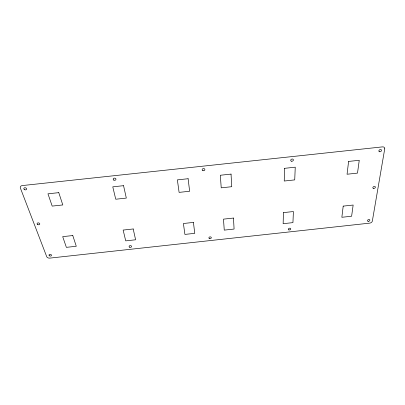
<?xml version="1.0" encoding="UTF-8"?>
<svg xmlns="http://www.w3.org/2000/svg" width="405" height="405" viewBox="0 0 405 405"><rect width="100%" height="100%" fill="white"/><g stroke="black" fill="none" stroke-linecap="round" stroke-linejoin="round"><path stroke-width="0.61" d="M283.429 212.625L283.146 223.697L292.942 222.623L293.407 211.537L283.429 212.625M284.568 168.333L284.239 181.03L294.724 179.896L295.255 167.179L284.568 168.333M343.202 206.12L341.855 217.288L351.621 216.224L353.15 205.036L343.202 206.12M348.604 161.433L347.055 174.241L357.504 173.112L359.255 160.289L348.604 161.433M384.725 148.848L372.332 221.09A2.521 1.686 -21 0 1 369.623 223.145L49.81 258.112A2.546 1.711 7.3 0 1 46.717 256.679L20.366 188.011A2.901 2.101 13.8 0 1 22.3 185.571L382.406 146.888A2.87 2.066 -27.4 0 1 384.725 148.848M72.784 235.548L62.694 236.647L66.374 247.349L76.282 246.265L72.784 235.548M133.199 228.972L123.14 230.065L125.732 240.869L135.609 239.79L133.199 228.972M193.428 222.416L183.404 223.509L184.908 234.414L194.754 233.341L193.428 222.416M233.477 218.057L223.474 219.145L224.264 230.121L234.09 229.048L233.477 218.057M58.781 192.648L47.962 193.818L52.184 206.094L62.795 204.95L58.781 192.648M123.555 185.672L112.772 186.837L115.744 199.23L126.32 198.085L123.555 185.672M188.117 178.721L177.37 179.876L179.101 192.385L189.641 191.246L188.117 178.721M231.042 174.099L220.32 175.254L221.226 187.834L231.741 186.7L231.042 174.099M291.661 161.236A1.382 1.073 -19.7 0 0 293.367 159.707A1.382 1.073 -19.7 0 0 291.129 159.448A1.382 1.073 -19.7 0 0 291.661 161.236M288.902 229.913A1.235 0.871 -14.9 0 0 290.75 228.946A1.235 0.871 -14.9 0 0 288.962 228.374A1.235 0.871 -14.9 0 0 288.902 229.913M379.662 151.769A1.433 1.033 -27.2 0 0 381.535 150.225A1.433 1.033 -27.2 0 0 379.374 149.966A1.433 1.033 -27.2 0 0 379.662 151.769M373.623 188.426A1.342 0.931 -23.7 0 0 375.384 187.034A1.342 0.931 -23.7 0 0 373.329 186.816A1.342 0.931 -23.7 0 0 373.623 188.426M368.201 221.338A1.261 0.845 -21 0 0 369.861 220.072A1.261 0.845 -21 0 0 367.907 219.89A1.261 0.845 -21 0 0 368.201 221.338M113.795 180.073A1.387 1.083 5.5 0 0 115.962 179.349A1.387 1.083 5.5 0 0 113.987 178.205A1.387 1.083 5.5 0 0 113.795 180.073M24.254 189.474A1.448 1.048 13.5 0 0 26.624 189.221A1.448 1.048 13.5 0 0 24.842 187.753A1.448 1.048 13.5 0 0 24.254 189.474M129.615 247.182A1.24 0.876 1 0 0 131.569 246.569A1.24 0.876 1 0 0 129.823 245.668A1.24 0.876 1 0 0 129.615 247.182M49.349 255.768A1.276 0.856 7.3 0 0 51.476 255.535A1.276 0.856 7.3 0 0 49.931 254.365A1.276 0.856 7.3 0 0 49.349 255.768M37.483 224.421A1.352 0.947 10 0 0 39.725 224.183A1.352 0.947 10 0 0 38.07 222.877A1.352 0.947 10 0 0 37.483 224.421M209.562 238.585A1.225 0.881 -7 0 0 211.314 237.624A1.225 0.881 -7 0 0 209.415 237.062A1.225 0.881 -7 0 0 209.562 238.585M202.925 170.667A1.367 1.093 -7.3 0 0 204.874 169.503A1.367 1.093 -7.3 0 0 202.748 168.779A1.367 1.093 -7.3 0 0 202.925 170.667"/></g></svg>
